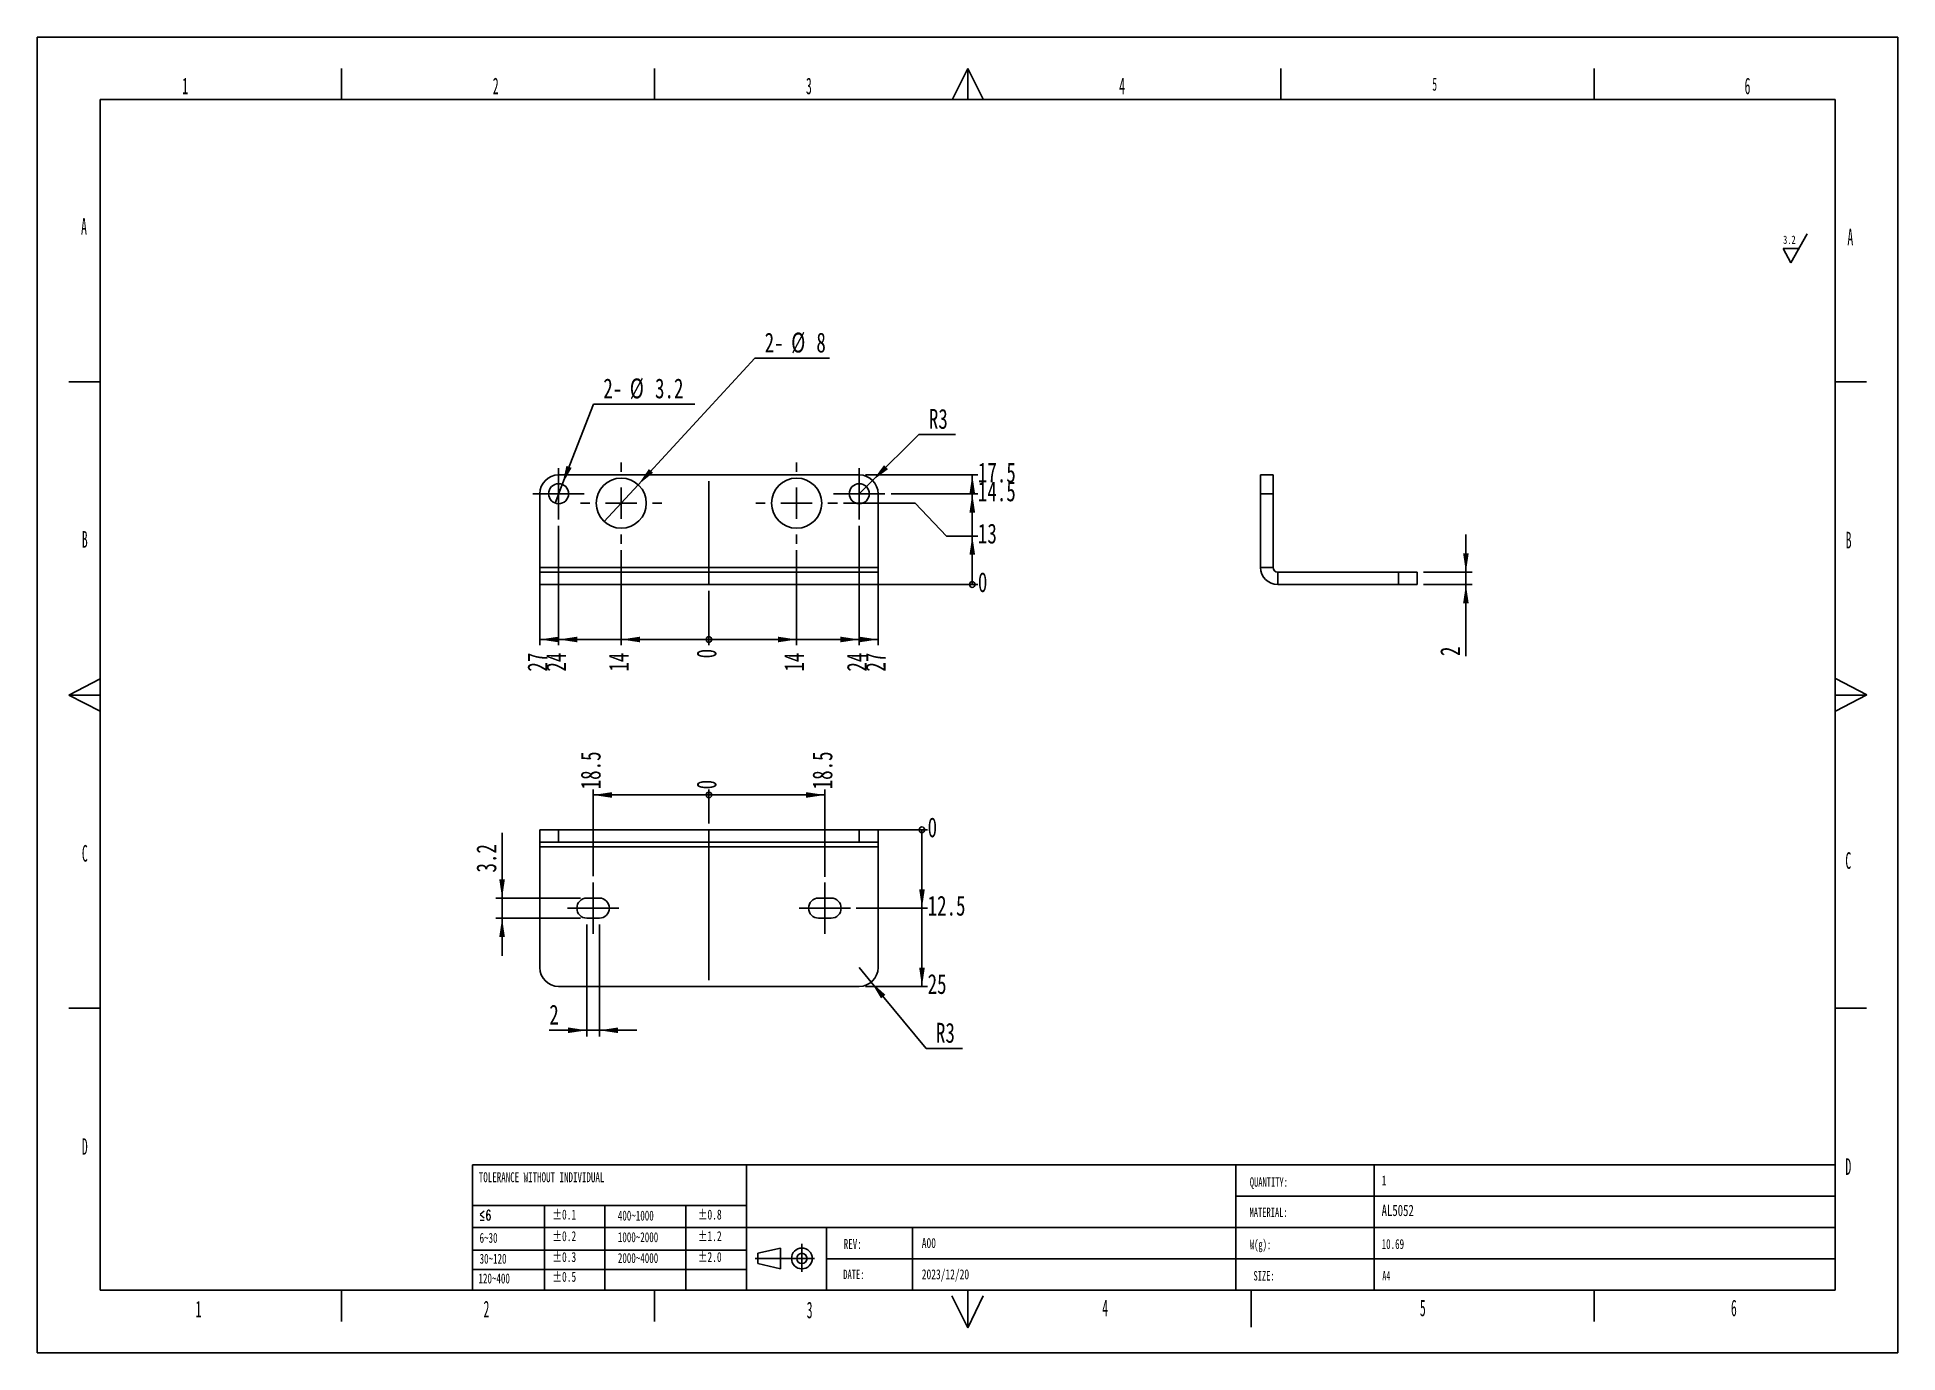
# Model space of a CAD drawing. Extents: x -502 to 297, y 0 to 210.
# Drawn here: x -0.1 to 297, y 0 to 210 of the extents above; entities outside this region: 1.
import ezdxf

# ---------------------------------------------------------------- set-up
doc = ezdxf.new("R2010")
doc.units = 0
doc.linetypes.add('SLD-中心线', pattern=[34.29, 30.48, -1.27, 1.27, -1.27])
doc.linetypes.add('SLD-实线', pattern=[0])
doc.layers.get('0').update_dxf_attribs({"linetype": 'CONTINUOUS'})
for name, color, linetype in [('DWGN', 7, 'SLD-实线'), ('FORMAT', 5, 'SLD-实线'), ('SLD-0', 7, 'SLD-实线')]:
    doc.layers.add(name, color=color, linetype=linetype)
doc.styles.add('SLDTEXTSTYLE0', font='TXT', dxfattribs={"width": 0.517969})
doc.styles.add('SLDTEXTSTYLE3', font='TXT', dxfattribs={"width": 0.7})
doc.styles.add('SLDTEXTSTYLE5', font='TXT', dxfattribs={"width": 0.663})
doc.styles.add('SLDTEXTSTYLE7', font='TXT', dxfattribs={"width": 0.7, "bigfont": 'bigfont'})
doc.dimstyles.new('SLDDIMSTYLE0', dxfattribs={"dimtxt": 3.638021, "dimasz": 0.3, "dimexe": 0, "dimexo": 0.0625, "dimgap": 0.909505, "dimtad": 0, "dimtih": 1, "dimtoh": 1, "dimdec": 0, "dimrnd": 1e-09, "dimdsep": 46, "dimtxsty": 'SLDTEXTSTYLE3', "dimblk1": 'ORIGIN', "dimblk2": 'ORIGIN', "dimsah": 1, "dimcen": 0.09, "dimadec": 0, "dimazin": 0, "dimtfac": 1, "dimtofl": 0, "dimtmove": 0, "dimatfit": 3, "dimldrblk": 'ORIGIN', "dimfxl": 1, "dimtolj": 1, "dimtzin": 12, "dimarcsym": 0})
doc.dimstyles.new('SLDDIMSTYLE1', dxfattribs={"dimtxt": 3.638021, "dimasz": 3, "dimexe": 0, "dimexo": 0.0625, "dimgap": 0.909505, "dimtad": 0, "dimtih": 1, "dimtoh": 1, "dimrnd": 1e-09, "dimzin": 12, "dimdsep": 46, "dimtxsty": 'SLDTEXTSTYLE3', "dimsah": 1, "dimcen": 0.09, "dimadec": 0, "dimazin": 0, "dimtfac": 1, "dimtofl": 0, "dimtmove": 0, "dimatfit": 3, "dimfxl": 1, "dimtolj": 1, "dimtzin": 12, "dimarcsym": 0})
doc.dimstyles.new('SLDDIMSTYLE2', dxfattribs={"dimtxt": 3.638021, "dimasz": 3, "dimexe": 0, "dimexo": 0.0625, "dimgap": 0.909505, "dimtad": 0, "dimtih": 1, "dimtoh": 1, "dimrnd": 1e-09, "dimzin": 12, "dimdsep": 46, "dimtxsty": 'SLDTEXTSTYLE3', "dimsah": 1, "dimcen": 0, "dimadec": 0, "dimazin": 0, "dimtfac": 1, "dimtofl": 0, "dimtmove": 0, "dimatfit": 3, "dimfxl": 1, "dimtolj": 1, "dimtzin": 12, "dimarcsym": 0})
doc.dimstyles.new('SLDDIMSTYLE3', dxfattribs={"dimtxt": 3.638021, "dimasz": 3, "dimexe": 0, "dimexo": 0.0625, "dimgap": 0.909505, "dimtad": 0, "dimtih": 1, "dimtoh": 1, "dimrnd": 1e-09, "dimzin": 12, "dimdsep": 46, "dimtxsty": 'SLDTEXTSTYLE3', "dimblk1": 'NONE', "dimsah": 1, "dimcen": 0, "dimadec": 0, "dimazin": 0, "dimtfac": 1, "dimtmove": 0, "dimatfit": 3, "dimldrblk": 'NONE', "dimfxl": 1, "dimtolj": 1, "dimtzin": 12, "dimarcsym": 0})
doc.dimstyles.new('SLDDIMSTYLE4', dxfattribs={"dimtxt": 3.638021, "dimasz": 3, "dimexe": 0, "dimexo": 0.0625, "dimgap": 0.909505, "dimtad": 1, "dimrnd": 1e-09, "dimzin": 12, "dimdsep": 46, "dimtxsty": 'SLDTEXTSTYLE3', "dimsah": 1, "dimcen": 0.09, "dimadec": 0, "dimazin": 0, "dimtfac": 1, "dimtmove": 0, "dimatfit": 0, "dimfxl": 1, "dimtolj": 1, "dimtzin": 12, "dimarcsym": 0})

# ---------------------------------------------------------------- blocks, each defined once
blk = doc.blocks.new('块2')
at = {"color": 7, "linetype": 'SLD-实线'}
for p, q in [((353.58, 29.21), (357.19, 30.04)), ((357.19, 30.04), (357.19, 26.73)), ((353.58, 29.21), (353.58, 27.56)), ((353.58, 27.56), (357.19, 26.73))]:
    blk.add_line(p, q, dxfattribs=at)
at = {"color": 7, "linetype": 'SLD-中心线'}
for p, q in [((360.59, 30.73), (360.59, 26.24)), ((362.59, 28.38), (353.16, 28.38))]:
    blk.add_line(p, q, dxfattribs=at)
at = {"color": 7, "linetype": 'SLD-实线'}
for radius in [1.66, 0.825]:
    blk.add_circle((360.59, 28.38), radius, dxfattribs=at)
blk = doc.blocks.new('SW_NOTE_7')
at = {"layer": 'DWGN', "color": 0, "insert": (0, 1.63), "char_height": 1.5875, "attachment_point": 1, "style": 'SLDTEXTSTYLE5'}
blk.add_mtext('TOLERANCE WITHOUT INDIVIDUAL', dxfattribs=at)
blk = doc.blocks.new('SW_NOTE_8')
at = {"layer": 'DWGN', "color": 0, "insert": (1.01, 1.76), "char_height": 1.5, "attachment_point": 1, "style": 'SLDTEXTSTYLE5'}
blk.add_mtext('SIZE:', dxfattribs=at)
blk = doc.blocks.new('SW_NOTE_9')
at = {"layer": 'DWGN', "color": 0, "insert": (1.12, 1.76), "char_height": 1.5, "attachment_point": 1, "style": 'SLDTEXTSTYLE5'}
blk.add_mtext('W(g):', dxfattribs=at)
blk = doc.blocks.new('SW_NOTE_18')
at = {"layer": 'SLD-0', "color": 0, "insert": (1.34, 1.76), "char_height": 1.5, "attachment_point": 1, "style": 'SLDTEXTSTYLE5'}
blk.add_mtext('QUANTITY:', dxfattribs=at)
blk = doc.blocks.new('SW_NOTE_19')
at = {"layer": 'SLD-0', "color": 0, "insert": (1.3, 1.76), "char_height": 1.5, "attachment_point": 1, "style": 'SLDTEXTSTYLE5'}
blk.add_mtext('MATERIAL:', dxfattribs=at)
blk = doc.blocks.new('SW_NOTE_22')
at = {"layer": 'SLD-0', "color": 0, "insert": (1.49, 1.88), "char_height": 1.587, "attachment_point": 1, "style": 'SLDTEXTSTYLE5'}
blk.add_mtext('REV:', dxfattribs=at)
blk = doc.blocks.new('SW_NOTE_23')
at = {"layer": 'SLD-0', "color": 0, "insert": (1.04, 1.76), "char_height": 1.5, "attachment_point": 1, "style": 'SLDTEXTSTYLE5'}
blk.add_mtext('DATE:', dxfattribs=at)
blk = doc.blocks.new('_ORIGIN')
at = {"color": 0, "linetype": 'ByBlock'}
blk.add_line((0, 0), (-1, 0), dxfattribs=at)
blk.add_circle((0, 0), 0.5, dxfattribs=at)
blk = doc.blocks.new('_D')
at = {"layer": 'FORMAT', "transparency": 16777216}
blk.add_line((107.18, 121.63), (107.18, 112.96), dxfattribs=at)
at = {"layer": 'FORMAT', "transparency": 16777216, "xscale": 0.9, "yscale": 0.9}
blk.add_blockref('_ORIGIN', (107.18, 113.86), dxfattribs=at)
at = {"layer": 'FORMAT', "transparency": 16777216, "insert": (105.2, 110.85), "char_height": 3.17, "attachment_point": 1, "rotation": 90, "style": 'SLDTEXTSTYLE3'}
blk.add_mtext('0', dxfattribs=at)
blk = doc.blocks.new('_D_1')
at = {"layer": 'FORMAT', "transparency": 16777216}
for p, q in [((121.18, 128.13), (121.18, 112.96)), ((107.18, 113.86), (121.18, 113.86))]:
    blk.add_line(p, q, dxfattribs=at)
blk.add_solid([(121.18, 113.86), (118.18, 114.31), (118.18, 113.41)], dxfattribs=at)
at = {"layer": 'FORMAT', "transparency": 16777216, "insert": (119.2, 108.73), "char_height": 3.175, "attachment_point": 1, "rotation": 90, "style": 'SLDTEXTSTYLE3'}
blk.add_mtext('14', dxfattribs=at)
blk = doc.blocks.new('_D_2')
at = {"layer": 'FORMAT', "transparency": 16777216}
for p, q in [((131.18, 132.03), (131.18, 112.96)), ((121.18, 113.86), (131.18, 113.86))]:
    blk.add_line(p, q, dxfattribs=at)
blk.add_solid([(131.18, 113.86), (128.18, 114.31), (128.18, 113.41)], dxfattribs=at)
at = {"layer": 'FORMAT', "transparency": 16777216, "insert": (129.2, 108.73), "char_height": 3.175, "attachment_point": 1, "rotation": 90, "style": 'SLDTEXTSTYLE3'}
blk.add_mtext('24', dxfattribs=at)
blk = doc.blocks.new('_D_3')
at = {"layer": 'FORMAT', "transparency": 16777216}
for p, q in [((134.18, 123.63), (134.18, 112.96)), ((131.18, 113.86), (134.18, 113.86))]:
    blk.add_line(p, q, dxfattribs=at)
blk.add_solid([(134.18, 113.86), (131.18, 114.31), (131.18, 113.41)], dxfattribs=at)
at = {"layer": 'FORMAT', "transparency": 16777216, "insert": (132.2, 108.73), "char_height": 3.175, "attachment_point": 1, "rotation": 90, "style": 'SLDTEXTSTYLE3'}
blk.add_mtext('27', dxfattribs=at)
blk = doc.blocks.new('_D_4')
at = {"layer": 'FORMAT', "transparency": 16777216}
for p, q in [((93.18, 128.13), (93.18, 112.96)), ((107.18, 113.86), (93.18, 113.86))]:
    blk.add_line(p, q, dxfattribs=at)
blk.add_solid([(93.18, 113.86), (96.18, 113.41), (96.18, 114.31)], dxfattribs=at)
at = {"layer": 'FORMAT', "transparency": 16777216, "insert": (91.2, 108.73), "char_height": 3.175, "attachment_point": 1, "rotation": 90, "style": 'SLDTEXTSTYLE3'}
blk.add_mtext('14', dxfattribs=at)
blk = doc.blocks.new('_D_5')
at = {"layer": 'FORMAT', "transparency": 16777216}
for p, q in [((83.18, 132.03), (83.18, 112.96)), ((93.18, 113.86), (83.18, 113.86))]:
    blk.add_line(p, q, dxfattribs=at)
blk.add_solid([(83.18, 113.86), (86.18, 113.41), (86.18, 114.31)], dxfattribs=at)
at = {"layer": 'FORMAT', "transparency": 16777216, "insert": (81.2, 108.73), "char_height": 3.175, "attachment_point": 1, "rotation": 90, "style": 'SLDTEXTSTYLE3'}
blk.add_mtext('24', dxfattribs=at)
blk = doc.blocks.new('_D_6')
at = {"layer": 'FORMAT', "transparency": 16777216}
for p, q in [((80.18, 123.63), (80.18, 112.96)), ((83.18, 113.86), (80.18, 113.86))]:
    blk.add_line(p, q, dxfattribs=at)
blk.add_solid([(80.18, 113.86), (83.18, 113.41), (83.18, 114.31)], dxfattribs=at)
at = {"layer": 'FORMAT', "transparency": 16777216, "insert": (78.2, 108.73), "char_height": 3.175, "attachment_point": 1, "rotation": 90, "style": 'SLDTEXTSTYLE3'}
blk.add_mtext('27', dxfattribs=at)
blk = doc.blocks.new('_D_7')
at = {"layer": 'FORMAT', "transparency": 16777216}
blk.add_line((132.18, 122.63), (150.12, 122.63), dxfattribs=at)
at = {"layer": 'FORMAT', "transparency": 16777216, "xscale": 0.9, "yscale": 0.9}
blk.add_blockref('_ORIGIN', (149.22, 122.63), dxfattribs=at)
at = {"layer": 'FORMAT', "transparency": 16777216, "insert": (150.12, 124.6), "char_height": 3.17, "attachment_point": 1, "style": 'SLDTEXTSTYLE3'}
blk.add_mtext('0', dxfattribs=at)
blk = doc.blocks.new('_D_8')
at = {"layer": 'FORMAT', "transparency": 16777216}
for p, q in [((140.12, 135.63), (128.68, 135.63)), ((145.12, 130.38), (140.12, 135.63)), ((145.12, 130.38), (150.12, 130.38)), ((149.22, 122.63), (149.22, 130.38))]:
    blk.add_line(p, q, dxfattribs=at)
blk.add_solid([(149.22, 130.38), (148.77, 127.38), (149.67, 127.38)], dxfattribs=at)
at = {"layer": 'FORMAT', "transparency": 16777216, "insert": (150.12, 132.36), "char_height": 3.175, "attachment_point": 1, "style": 'SLDTEXTSTYLE3'}
blk.add_mtext('13', dxfattribs=at)
blk = doc.blocks.new('_D_9')
at = {"layer": 'FORMAT', "transparency": 16777216}
for p, q in [((136.28, 137.13), (150.12, 137.13)), ((149.22, 130.38), (149.22, 137.13))]:
    blk.add_line(p, q, dxfattribs=at)
blk.add_solid([(149.22, 137.13), (148.77, 134.13), (149.67, 134.13)], dxfattribs=at)
at = {"layer": 'FORMAT', "transparency": 16777216, "insert": (150.12, 139.1), "char_height": 3.175, "attachment_point": 1, "style": 'SLDTEXTSTYLE3'}
blk.add_mtext('14.5', dxfattribs=at)
blk = doc.blocks.new('_D_10')
at = {"layer": 'FORMAT', "transparency": 16777216}
for p, q in [((132.18, 140.13), (150.12, 140.13)), ((149.22, 137.13), (149.22, 140.13))]:
    blk.add_line(p, q, dxfattribs=at)
blk.add_solid([(149.22, 140.13), (148.77, 137.13), (149.67, 137.13)], dxfattribs=at)
at = {"layer": 'FORMAT', "transparency": 16777216, "insert": (150.12, 142.1), "char_height": 3.175, "attachment_point": 1, "style": 'SLDTEXTSTYLE3'}
blk.add_mtext('17.5', dxfattribs=at)
blk = doc.blocks.new('_D_11')
at = {"layer": 'FORMAT', "transparency": 16777216}
for p, q in [((133.31, 139.24), (140.7, 146.57)), ((140.7, 146.57), (146.52, 146.57)), ((131.18, 137.13), (133.31, 139.24))]:
    blk.add_line(p, q, dxfattribs=at)
blk.add_solid([(133.31, 139.24), (135.76, 141.04), (135.12, 141.67)], dxfattribs=at)
at = {"layer": 'FORMAT', "transparency": 16777216, "insert": (142.29, 150.67), "char_height": 3.175, "attachment_point": 1, "style": 'SLDTEXTSTYLE3'}
blk.add_mtext('R3', dxfattribs=at)
blk = doc.blocks.new('_D_12')
at = {"layer": 'FORMAT', "transparency": 16777216}
for p, q in [((83.76, 138.62), (88.72, 151.43)), ((88.72, 151.43), (104.92, 151.43)), ((82.6, 135.64), (83.76, 138.62))]:
    blk.add_line(p, q, dxfattribs=at)
blk.add_solid([(83.76, 138.62), (85.26, 141.26), (84.42, 141.58)], dxfattribs=at)
at = {"layer": 'FORMAT', "transparency": 16777216, "char_height": 3.175, "attachment_point": 1, "style": 'SLDTEXTSTYLE3'}
for s, insert in [('2-', (90.31, 155.53)), ('%%c', (94.54, 155.53)), ('3.2', (98.57, 155.53))]:
    blk.add_mtext(s, dxfattribs=dict(at, insert=insert))
blk = doc.blocks.new('_NONE')
blk = doc.blocks.new('_D_13')
at = {"layer": 'FORMAT', "transparency": 16777216}
for p, q in [((95.89, 138.57), (114.49, 158.76)), ((114.49, 158.76), (126.45, 158.76)), ((90.47, 132.69), (95.89, 138.57))]:
    blk.add_line(p, q, dxfattribs=at)
blk.add_solid([(95.89, 138.57), (98.25, 140.47), (97.59, 141.08)], dxfattribs=at)
at = {"layer": 'FORMAT', "transparency": 16777216, "attachment_point": 1, "style": 'SLDTEXTSTYLE3'}
for s, insert, char_height in [('2-', (116.07, 162.85), 3.175), ('%%c', (120.31, 162.85), 3.175), ('8', (124.33, 162.85), 3.17)]:
    blk.add_mtext(s, dxfattribs=dict(at, insert=insert, char_height=char_height))
blk = doc.blocks.new('SW_CENTERMARKSYMBOL_0')
at = {"layer": 'FORMAT', "color": 0}
for p, q in [((0, 2.5), (0, 4.1)), ((-2.5, 0), (-4.1, 0)), ((0, 0), (-2.5, 0)), ((0, 0), (0, 2.5)), ((0, 0), (0, -2.5)), ((0, 0), (2.5, 0)), ((2.5, 0), (4.1, 0)), ((0, -2.5), (0, -4.1))]:
    blk.add_line(p, q, dxfattribs=at)
blk = doc.blocks.new('SW_CENTERMARKSYMBOL_1')
at = {"layer": 'FORMAT', "color": 0}
for p, q in [((0, 2.5), (0, 4.1)), ((0, 0), (-2.5, 0)), ((0, 0), (0, 2.5)), ((0, 0), (0, -2.5)), ((0, 0), (2.5, 0)), ((2.5, 0), (4.1, 0)), ((-2.5, 0), (-4.1, 0)), ((0, -2.5), (0, -4.1))]:
    blk.add_line(p, q, dxfattribs=at)
blk = doc.blocks.new('SW_CENTERMARKSYMBOL_2')
at = {"layer": 'FORMAT', "color": 0}
for p, q in [((0, 5), (0, 6.5)), ((0, 0), (-2.5, 0)), ((0, 0), (0, 2.5)), ((0, 0), (0, -2.5)), ((0, 0), (2.5, 0)), ((5, 0), (6.5, 0)), ((-5, 0), (-6.5, 0)), ((0, -5), (0, -6.5))]:
    blk.add_line(p, q, dxfattribs=at)
blk = doc.blocks.new('SW_CENTERMARKSYMBOL_3')
at = {"layer": 'FORMAT', "color": 0}
for p, q in [((0, 5), (0, 6.5)), ((0, 0), (-2.5, 0)), ((0, 0), (0, 2.5)), ((0, 0), (0, -2.5)), ((0, 0), (2.5, 0)), ((5, 0), (6.5, 0)), ((-5, 0), (-6.5, 0)), ((0, -5), (0, -6.5))]:
    blk.add_line(p, q, dxfattribs=at)
blk = doc.blocks.new('_D_14')
at = {"layer": 'FORMAT', "transparency": 16777216}
for p, q in [((228.03, 124.63), (228.03, 130.63)), ((221.25, 124.63), (229.03, 124.63)), ((221.25, 122.63), (229.03, 122.63)), ((228.03, 124.63), (228.03, 122.63)), ((228.03, 122.63), (228.03, 111.22))]:
    blk.add_line(p, q, dxfattribs=at)
for points in [[(228.03, 124.63), (228.48, 127.63), (227.58, 127.63)], [(228.03, 122.63), (227.58, 119.63), (228.48, 119.63)]]:
    blk.add_solid(points, dxfattribs=at)
at = {"layer": 'FORMAT', "transparency": 16777216, "insert": (223.93, 111.22), "char_height": 3.17, "attachment_point": 1, "rotation": 90, "style": 'SLDTEXTSTYLE3'}
blk.add_mtext('2', dxfattribs=at)
blk = doc.blocks.new('_D_15')
at = {"layer": 'FORMAT', "transparency": 16777216}
blk.add_line((107.18, 84.48), (107.18, 89.94), dxfattribs=at)
at = {"layer": 'FORMAT', "transparency": 16777216, "xscale": 0.9, "yscale": 0.9}
blk.add_blockref('_ORIGIN', (107.18, 89.04), dxfattribs=at)
at = {"layer": 'FORMAT', "transparency": 16777216, "insert": (105.2, 89.94), "char_height": 3.17, "attachment_point": 1, "rotation": 90, "style": 'SLDTEXTSTYLE3'}
blk.add_mtext('0', dxfattribs=at)
blk = doc.blocks.new('_D_16')
at = {"layer": 'FORMAT', "transparency": 16777216}
for p, q in [((88.68, 76.08), (88.68, 89.94)), ((107.18, 89.04), (88.68, 89.04))]:
    blk.add_line(p, q, dxfattribs=at)
blk.add_solid([(88.68, 89.04), (91.68, 88.59), (91.68, 89.49)], dxfattribs=at)
at = {"layer": 'FORMAT', "transparency": 16777216, "insert": (86.7, 89.94), "char_height": 3.175, "attachment_point": 1, "rotation": 90, "style": 'SLDTEXTSTYLE3'}
blk.add_mtext('18.5', dxfattribs=at)
blk = doc.blocks.new('_D_17')
at = {"layer": 'FORMAT', "transparency": 16777216}
for p, q in [((125.68, 75.98), (125.68, 89.94)), ((107.18, 89.04), (125.68, 89.04))]:
    blk.add_line(p, q, dxfattribs=at)
blk.add_solid([(125.68, 89.04), (122.68, 89.49), (122.68, 88.59)], dxfattribs=at)
at = {"layer": 'FORMAT', "transparency": 16777216, "insert": (123.7, 89.94), "char_height": 3.175, "attachment_point": 1, "rotation": 90, "style": 'SLDTEXTSTYLE3'}
blk.add_mtext('18.5', dxfattribs=at)
blk = doc.blocks.new('_D_18')
at = {"layer": 'FORMAT', "transparency": 16777216}
blk.add_line((132.18, 83.48), (142.09, 83.48), dxfattribs=at)
at = {"layer": 'FORMAT', "transparency": 16777216, "xscale": 0.9, "yscale": 0.9}
blk.add_blockref('_ORIGIN', (141.19, 83.48), dxfattribs=at)
at = {"layer": 'FORMAT', "transparency": 16777216, "insert": (142.09, 85.46), "char_height": 3.17, "attachment_point": 1, "style": 'SLDTEXTSTYLE3'}
blk.add_mtext('0', dxfattribs=at)
blk = doc.blocks.new('_D_19')
at = {"layer": 'FORMAT', "transparency": 16777216}
for p, q in [((141.19, 83.48), (141.19, 70.98)), ((130.68, 70.98), (142.09, 70.98))]:
    blk.add_line(p, q, dxfattribs=at)
blk.add_solid([(141.19, 70.98), (141.64, 73.98), (140.74, 73.98)], dxfattribs=at)
at = {"layer": 'FORMAT', "transparency": 16777216, "insert": (142.09, 72.96), "char_height": 3.175, "attachment_point": 1, "style": 'SLDTEXTSTYLE3'}
blk.add_mtext('12.5', dxfattribs=at)
blk = doc.blocks.new('_D_20')
at = {"layer": 'FORMAT', "transparency": 16777216}
for p, q in [((141.19, 70.98), (141.19, 58.48)), ((132.18, 58.48), (142.09, 58.48))]:
    blk.add_line(p, q, dxfattribs=at)
blk.add_solid([(141.19, 58.48), (141.64, 61.48), (140.74, 61.48)], dxfattribs=at)
at = {"layer": 'FORMAT', "transparency": 16777216, "insert": (142.09, 60.46), "char_height": 3.175, "attachment_point": 1, "style": 'SLDTEXTSTYLE3'}
blk.add_mtext('25', dxfattribs=at)
blk = doc.blocks.new('_D_21')
at = {"layer": 'FORMAT', "transparency": 16777216}
for p, q in [((131.18, 61.48), (133.09, 59.17)), ((133.09, 59.17), (141.84, 48.58)), ((141.84, 48.58), (147.66, 48.58))]:
    blk.add_line(p, q, dxfattribs=at)
blk.add_solid([(133.09, 59.17), (134.65, 56.57), (135.35, 57.14)], dxfattribs=at)
at = {"layer": 'FORMAT', "transparency": 16777216, "insert": (143.42, 52.67), "char_height": 3.175, "attachment_point": 1, "style": 'SLDTEXTSTYLE3'}
blk.add_mtext('R3', dxfattribs=at)
blk = doc.blocks.new('_D_22')
at = {"layer": 'FORMAT', "transparency": 16777216}
for p, q in [((87.68, 68.38), (87.68, 50.48)), ((89.68, 68.38), (89.68, 50.48)), ((87.68, 51.48), (81.69, 51.48)), ((87.68, 51.48), (89.68, 51.48)), ((89.68, 51.48), (95.68, 51.48))]:
    blk.add_line(p, q, dxfattribs=at)
for points in [[(87.68, 51.48), (84.68, 51.93), (84.68, 51.03)], [(89.68, 51.48), (92.68, 51.03), (92.68, 51.93)]]:
    blk.add_solid(points, dxfattribs=at)
at = {"layer": 'FORMAT', "transparency": 16777216, "insert": (81.69, 55.57), "char_height": 3.17, "attachment_point": 1, "style": 'SLDTEXTSTYLE3'}
blk.add_mtext('2', dxfattribs=at)
blk = doc.blocks.new('_D_23')
at = {"layer": 'FORMAT', "transparency": 16777216}
for p, q in [((74.15, 72.58), (74.15, 83.01)), ((86.68, 72.58), (73.15, 72.58)), ((74.15, 72.58), (74.15, 69.38)), ((86.68, 69.38), (73.15, 69.38)), ((74.15, 69.38), (74.15, 63.38))]:
    blk.add_line(p, q, dxfattribs=at)
for points in [[(74.15, 72.58), (74.6, 75.58), (73.7, 75.58)], [(74.15, 69.38), (73.7, 66.38), (74.6, 66.38)]]:
    blk.add_solid(points, dxfattribs=at)
at = {"layer": 'FORMAT', "transparency": 16777216, "insert": (70.05, 76.66), "char_height": 3.175, "attachment_point": 1, "rotation": 90, "style": 'SLDTEXTSTYLE3'}
blk.add_mtext('3.2', dxfattribs=at)
blk = doc.blocks.new('SW_CENTERMARKSYMBOL_4')
at = {"layer": 'FORMAT', "color": 0}
for p, q in [((0, 2.5), (0, 4.1)), ((-2.5, 0), (-4.1, 0)), ((0, 0), (-2.5, 0)), ((0, 0), (0, 2.5)), ((0, 0), (0, -2.5)), ((0, 0), (2.5, 0)), ((2.5, 0), (4.1, 0)), ((0, -2.5), (0, -4.1))]:
    blk.add_line(p, q, dxfattribs=at)
blk = doc.blocks.new('SW_CENTERMARKSYMBOL_5')
at = {"layer": 'FORMAT', "color": 0}
for p, q in [((0, 2.5), (0, 4.1)), ((-2.5, 0), (-4.1, 0)), ((0, 0), (-2.5, 0)), ((0, 0), (0, 2.5)), ((0, 0), (0, -2.5)), ((0, 0), (2.5, 0)), ((2.5, 0), (4.1, 0)), ((0, -2.5), (0, -4.1))]:
    blk.add_line(p, q, dxfattribs=at)

msp = doc.modelspace()

# ---------------------------------------------------------------- linework, layer by layer
at = {"color": 7, "linetype": 'SLD-实线'}
for p, q in [((131.18, 140.129), (83.18, 140.129)), ((195.25, 140.129), (197.25, 140.129)), ((195.25, 137.129), (195.25, 140.129)), ((197.25, 140.129), (197.25, 137.129)), ((80.18, 137.129), (80.18, 125.365)), ((134.18, 125.365), (134.18, 137.129)), ((197.25, 137.129), (195.25, 137.129)), ((195.25, 137.129), (195.25, 125.365)), ((197.25, 137.129), (197.25, 125.365)), ((134.18, 125.365), (80.18, 125.365)), ((80.18, 125.365), (80.18, 124.629)), ((134.18, 124.629), (134.18, 125.365)), ((197.25, 125.365), (195.25, 125.365)), ((80.18, 122.629), (80.18, 124.629)), ((80.18, 124.629), (83.18, 124.629)), ((83.18, 122.629), (80.18, 122.629)), ((83.18, 124.629), (83.18, 122.629)), ((83.18, 124.629), (131.18, 124.629)), ((83.18, 122.629), (131.18, 122.629)), ((131.18, 122.629), (131.18, 124.629)), ((131.18, 124.629), (134.18, 124.629)), ((134.18, 122.629), (131.18, 122.629)), ((134.18, 124.629), (134.18, 122.629)), ((197.986, 124.629), (197.986, 122.629)), ((197.986, 124.629), (217.25, 124.629)), ((197.986, 122.629), (217.25, 122.629)), ((217.25, 122.629), (217.25, 124.629)), ((217.25, 124.629), (220.25, 124.629)), ((220.25, 122.629), (217.25, 122.629)), ((220.25, 124.629), (220.25, 122.629)), ((80.18, 81.483), (80.18, 83.483)), ((80.18, 83.483), (83.18, 83.483)), ((83.18, 83.483), (83.18, 81.483)), ((131.18, 83.483), (83.18, 83.483)), ((131.18, 81.483), (131.18, 83.483)), ((131.18, 83.483), (134.18, 83.483)), ((134.18, 83.483), (134.18, 81.483)), ((83.18, 81.483), (80.18, 81.483)), ((80.18, 81.483), (80.18, 80.747)), ((80.18, 80.747), (134.18, 80.747)), ((80.18, 80.747), (80.18, 61.483)), ((131.18, 81.483), (83.18, 81.483)), ((134.18, 81.483), (131.18, 81.483)), ((134.18, 80.747), (134.18, 81.483)), ((134.18, 61.483), (134.18, 80.747)), ((89.68, 72.583), (87.68, 72.583)), ((126.68, 72.583), (124.68, 72.583)), ((87.68, 69.383), (89.68, 69.383)), ((124.68, 69.383), (126.68, 69.383)), ((83.18, 58.483), (131.18, 58.483))]:
    msp.add_line(p, q, dxfattribs=at)
for centre, radius in [((93.18, 135.629), 4), ((121.18, 135.629), 4), ((83.18, 137.129), 1.6), ((131.18, 137.129), 1.6)]:
    msp.add_circle(centre, radius, dxfattribs=at)
for centre, radius, start, end in [((83.18, 137.129), 3, 90, 180), ((131.18, 137.129), 3, 0, 90), ((197.986, 125.365), 2.737, 180, 270), ((197.986, 125.365), 0.737, 180, 270), ((87.68, 70.983), 1.6, 90, 270), ((89.68, 70.983), 1.6, 270, 90), ((124.68, 70.983), 1.6, 90, 270), ((126.68, 70.983), 1.6, 270, 90), ((83.18, 61.483), 3, 180, 270), ((131.18, 61.483), 3, 270, 0)]:
    msp.add_arc(centre, radius, start, end, dxfattribs=at)
at = {"layer": 'DWGN'}
for p, q in [((-0.068, 210), (296.982, 210)), ((-0.068, 210), (-0.068, 0)), ((296.982, 210), (296.982, 0)), ((279.9, 173.969), (282.515, 178.591)), ((278.7, 176.26), (281.196, 176.26)), ((278.7, 176.26), (279.9, 173.969)), ((4.992, 105), (9.992, 107.603)), ((292.063, 105.047), (287.063, 107.65)), ((4.992, 105), (9.992, 102.397)), ((292.063, 105.047), (287.063, 102.444)), ((69.451, 10), (69.451, 30)), ((286.982, 29.98), (69.451, 29.98)), ((113.167, 29.98), (113.167, 10)), ((191.308, 30), (191.308, 10)), ((191.308, 25), (233.336, 25)), ((69.451, 23.527), (113.167, 23.527)), ((80.9, 23.254), (80.9, 23.527)), ((80.9, 10), (80.9, 23.254)), ((90.561, 10), (90.561, 23.527)), ((103.498, 23.527), (103.498, 10)), ((90.561, 19.99), (69.451, 19.99)), ((90.561, 19.99), (113.167, 19.99)), ((113.167, 19.99), (233.336, 19.99)), ((125.92, 19.99), (125.92, 10)), ((139.681, 19.99), (139.681, 10)), ((233.336, 19.99), (286.982, 19.99)), ((69.451, 16.396), (90.561, 16.396)), ((90.561, 16.396), (113.167, 16.396)), ((125.92, 14.995), (233.336, 14.995)), ((69.451, 13.314), (113.167, 13.314)), ((-0.068, 0), (296.982, 0))]:
    msp.add_line(p, q, dxfattribs=at)
at = {"layer": 'DWGN', "color": 179, "linetype": 'SLD-实线'}
msp.add_line((292.001, 105), (286.961, 105), dxfattribs=at)
at = {"layer": 'FORMAT', "linetype": 'SLD-中心线'}
for p, q in [((107.18, 122.629), (107.18, 139.129)), ((107.18, 59.483), (107.18, 83.483))]:
    msp.add_line(p, q, dxfattribs=at)
at = {"layer": 'SLD-0', "color": 179, "linetype": 'SLD-实线'}
for p, q in [((48.501, 200), (48.501, 205)), ((98.501, 205), (98.501, 200)), ((148.501, 205), (148.501, 200)), ((198.501, 205), (198.501, 200)), ((248.501, 200.008), (248.501, 205.008)), ((10.001, 155), (5.001, 155)), ((287.001, 155), (292.001, 155)), ((5.001, 105), (10.001, 105)), ((10.001, 55), (5.001, 55)), ((292.001, 55), (286.946, 55)), ((-501.615, 30), (-501.638, 10)), ((213.382, 29.98), (213.382, 10)), ((48.501, 5), (48.501, 10)), ((98.501, 10), (98.501, 5)), ((148.492, 10), (148.492, 3.982)), ((193.749, 10), (193.749, 4.076)), ((248.482, 5.01), (248.482, 10))]:
    msp.add_line(p, q, dxfattribs=at)
at = {"layer": 'SLD-0'}
for p, q in [((148.5, 205.01), (146.007, 200.01)), ((148.5, 205.01), (150.992, 200.01)), ((10.001, 10), (10.001, 200.039)), ((10.001, 200.039), (286.982, 200.039)), ((286.982, 10), (286.982, 200.039)), ((233.336, 25), (286.982, 25)), ((233.336, 14.995), (286.982, 14.995)), ((10.001, 10), (286.982, 10)), ((148.492, 3.982), (145.955, 9.069)), ((148.492, 3.982), (150.941, 9.069))]:
    msp.add_line(p, q, dxfattribs=at)

# ---------------------------------------------------------------- block references
at = {"layer": 'DWGN'}
for name, p in [('SW_NOTE_7', (70.435, 27.191)), ('SW_NOTE_9', (192.432, 16.276)), ('块2', (-238.578, -13.321)), ('SW_NOTE_8', (193.106, 11.278))]:
    msp.add_blockref(name, p, dxfattribs=at)
at = {"layer": 'FORMAT'}
for name, p in [('SW_CENTERMARKSYMBOL_1', (83.18, 137.129)), ('SW_CENTERMARKSYMBOL_2', (93.18, 135.629)), ('SW_CENTERMARKSYMBOL_3', (121.18, 135.629)), ('SW_CENTERMARKSYMBOL_0', (131.18, 137.129)), ('SW_CENTERMARKSYMBOL_4', (88.68, 70.983)), ('SW_CENTERMARKSYMBOL_5', (125.68, 70.983))]:
    msp.add_blockref(name, p, dxfattribs=at)
at = {"layer": 'SLD-0'}
for name, p in [('SW_NOTE_18', (192.189, 26.252)), ('SW_NOTE_19', (192.189, 21.425)), ('SW_NOTE_22', (127.21, 16.274)), ('SW_NOTE_23', (127.586, 11.51))]:
    msp.add_blockref(name, p, dxfattribs=at)

# ---------------------------------------------------------------- texts
at = {"layer": 'DWGN', "attachment_point": 1}
for s, insert, char_height, style in [('3.2', (278.682, 178.336), 1.3229, 'SLDTEXTSTYLE3'), ('1', (214.573, 28.297), 1.587, 'SLDTEXTSTYLE3'), ('≤6', (70.435, 22.752), 1.5875, 'SLDTEXTSTYLE7'), ('±0.1', (82.202, 22.858), 1.5875, 'SLDTEXTSTYLE3'), ('400~1000', (92.636, 22.696), 1.5875, 'SLDTEXTSTYLE5'), ('±0.8', (105.427, 22.858), 1.5875, 'SLDTEXTSTYLE3'), ('6~30', (70.56, 19.142), 1.5875, 'SLDTEXTSTYLE5'), ('±0.2', (82.202, 19.409), 1.5875, 'SLDTEXTSTYLE3'), ('1000~2000', (92.636, 19.248), 1.5875, 'SLDTEXTSTYLE5'), ('±1.2', (105.427, 19.409), 1.5875, 'SLDTEXTSTYLE3'), ('A00', (141.156, 18.321), 1.5875, 'SLDTEXTSTYLE3'), ('30~120', (70.56, 15.814), 1.5875, 'SLDTEXTSTYLE5'), ('±0.3', (82.202, 16.081), 1.5875, 'SLDTEXTSTYLE3'), ('2000~4000', (92.636, 15.919), 1.5875, 'SLDTEXTSTYLE5'), ('±2.0', (105.427, 16.081), 1.5875, 'SLDTEXTSTYLE3'), ('120~400', (70.385, 12.658), 1.5875, 'SLDTEXTSTYLE5'), ('±0.5', (82.202, 12.926), 1.5875, 'SLDTEXTSTYLE3'), ('2023/12/20', (141.156, 13.324), 1.5875, 'SLDTEXTSTYLE3'), ('A4', (214.685, 13.04), 1.5, 'SLDTEXTSTYLE0')]:
    msp.add_mtext(s, dxfattribs=dict(at, insert=insert, char_height=char_height, style=style))
at = {"layer": 'SLD-0', "attachment_point": 1}
for s, insert, char_height, style in [('1', (23.084, 203.551), 2.646, 'SLDTEXTSTYLE0'), ('2', (72.668, 203.551), 2.646, 'SLDTEXTSTYLE0'), ('3', (122.668, 203.551), 2.646, 'SLDTEXTSTYLE0'), ('4', (172.668, 203.551), 2.646, 'SLDTEXTSTYLE0'), ('5', (222.668, 203.574), 2.117, 'SLDTEXTSTYLE0'), ('6', (272.521, 203.551), 2.646, 'SLDTEXTSTYLE0'), ('A', (6.933, 181.139), 2.646, 'SLDTEXTSTYLE0'), ('A', (288.938, 179.428), 2.646, 'SLDTEXTSTYLE0'), ('B', (7.06, 131.164), 2.646, 'SLDTEXTSTYLE0'), ('B', (288.668, 131.051), 2.646, 'SLDTEXTSTYLE0'), ('C', (7.06, 81.051), 2.646, 'SLDTEXTSTYLE0'), ('C', (288.612, 79.902), 2.646, 'SLDTEXTSTYLE0'), ('D', (7.06, 34.255), 2.646, 'SLDTEXTSTYLE0'), ('D', (288.612, 31.051), 2.646, 'SLDTEXTSTYLE0'), ('AL5052', (214.573, 23.63), 1.8, 'SLDTEXTSTYLE3'), ('10.69', (214.582, 18.159), 1.5875, 'SLDTEXTSTYLE5'), ('1', (25.217, 8.305), 2.646, 'SLDTEXTSTYLE0'), ('2', (71.191, 8.305), 2.646, 'SLDTEXTSTYLE0'), ('3', (122.785, 8.159), 2.646, 'SLDTEXTSTYLE0'), ('4', (169.961, 8.488), 2.646, 'SLDTEXTSTYLE0'), ('5', (220.686, 8.488), 2.646, 'SLDTEXTSTYLE0'), ('6', (270.346, 8.488), 2.646, 'SLDTEXTSTYLE0')]:
    msp.add_mtext(s, dxfattribs=dict(at, insert=insert, char_height=char_height, style=style))

# ---------------------------------------------------------------- dimensions: what is measured, and where the dimension line sits
at = {"layer": 'FORMAT'}
for p1, p2, picture, middle in [((90.47, 132.687), (95.891, 138.571), '_D_13', (121.26, 161.169)), ((82.602, 135.637), (83.758, 138.621), '_D_12', (97.614, 153.848))]:
    dim = msp.add_diameter_dim_2p(p1=p1, p2=p2, text='2-<>', dimstyle='SLDDIMSTYLE3', dxfattribs=at)
    dim.commit()
    dim.dimension.update_dxf_attribs({"geometry": picture, "text_midpoint": middle, "dimtype": 163})
for center, mpoint, picture, middle in [((131.18, 137.129), (133.31, 139.242), '_D_11', (144.404, 148.691)), ((131.18, 61.483), (133.09, 59.17), '_D_21', (145.541, 50.693))]:
    dim = msp.add_radius_dim(center=center, mpoint=mpoint, dimstyle='SLDDIMSTYLE2', dxfattribs=at)
    dim.commit()
    dim.dimension.update_dxf_attribs({"geometry": picture, "text_midpoint": middle, "dimtype": 164})
for feature_location, offset, dtype, origin, dimstyle, picture, middle in [((131.18, 140.129), (18.94, 0), 0, (131.18, 122.629), 'SLDDIMSTYLE1', '_D_10', (154.354, 140.129)), ((135.28, 137.129), (14.84, 0), 0, (131.18, 122.629), 'SLDDIMSTYLE1', '_D_9', (154.354, 137.129)), ((127.68, 135.629), (22.44, -5.249), 0, (131.18, 122.629), 'SLDDIMSTYLE1', '_D_8', (152.237, 130.38)), ((83.18, 133.029), (0, -20.064), 1, (107.18, 122.629), 'SLDDIMSTYLE1', '_D_5', (83.18, 110.848)), ((131.18, 133.029), (0, -20.064), 1, (107.18, 122.629), 'SLDDIMSTYLE1', '_D_2', (131.18, 110.848)), ((93.18, 129.129), (0, -16.164), 1, (107.18, 122.629), 'SLDDIMSTYLE1', '_D_4', (93.18, 110.848)), ((121.18, 129.129), (0, -16.164), 1, (107.18, 122.629), 'SLDDIMSTYLE1', '_D_1', (121.18, 110.848)), ((80.18, 124.629), (0, -11.664), 1, (107.18, 122.629), 'SLDDIMSTYLE1', '_D_6', (80.18, 110.848)), ((107.180199731, 122.628740157), (0, -9.664139517), 1, (107.180199731, 122.628740157), 'SLDDIMSTYLE0', '_D', (107.180199731, 111.90626732)), ((134.18, 124.629), (0, -11.664), 1, (107.18, 122.629), 'SLDDIMSTYLE1', '_D_3', (134.18, 110.848)), ((131.180199731, 122.628740157), (18.940324857, 0), 0, (131.180199731, 122.628740157), 'SLDDIMSTYLE0', '_D_7', (151.178857909, 122.628740157)), ((88.68, 75.083), (0, 14.855), 1, (107.18, 83.483), 'SLDDIMSTYLE1', '_D_16', (88.68, 94.172)), ((125.68, 74.983), (0, 14.955), 1, (107.18, 83.483), 'SLDDIMSTYLE1', '_D_17', (125.68, 94.172)), ((107.180199731, 83.483366142), (0, 6.454909382), 1, (107.180199731, 83.483366142), 'SLDDIMSTYLE0', '_D_15', (107.180199731, 90.996608844)), ((129.68, 70.983), (12.411, 0), 0, (131.18, 83.483), 'SLDDIMSTYLE1', '_D_19', (146.325, 70.983)), ((131.180199731, 83.483366142), (10.911124791, 0), 0, (131.180199731, 83.483366142), 'SLDDIMSTYLE0', '_D_18', (143.149657843, 83.483366142)), ((131.18, 58.483), (10.911, 0), 0, (131.18, 83.483), 'SLDDIMSTYLE1', '_D_20', (144.208, 58.483))]:
    dim = msp.add_ordinate_dim(feature_location=feature_location, offset=offset, dtype=dtype, origin=origin, dimstyle=dimstyle, dxfattribs=at)
    dim.commit()
    dim.dimension.update_dxf_attribs({"geometry": picture, "text_midpoint": middle})
for base, p1, p2, picture, middle in [((228.027, 122.629), (220.25, 124.629), (220.25, 122.629), '_D_14', (228.027, 112.276)), ((74.145, 69.383), (87.68, 72.583), (87.68, 69.383), '_D_23', (74.145, 79.834))]:
    dim = msp.add_linear_dim(base=base, p1=p1, p2=p2, angle=90, dimstyle='SLDDIMSTYLE4', dxfattribs=at)
    dim.commit()
    dim.dimension.update_dxf_attribs({"geometry": picture, "text_midpoint": middle, "dimtype": 160})
dim = msp.add_linear_dim(base=(89.68, 51.482), p1=(87.68, 69.383), p2=(89.68, 69.383), dimstyle='SLDDIMSTYLE4', dxfattribs=at)
dim.commit()
dim.dimension.update_dxf_attribs({"geometry": '_D_22', "text_midpoint": (82.75, 51.482), "dimtype": 160})

doc.saveas('drawing.dxf')
